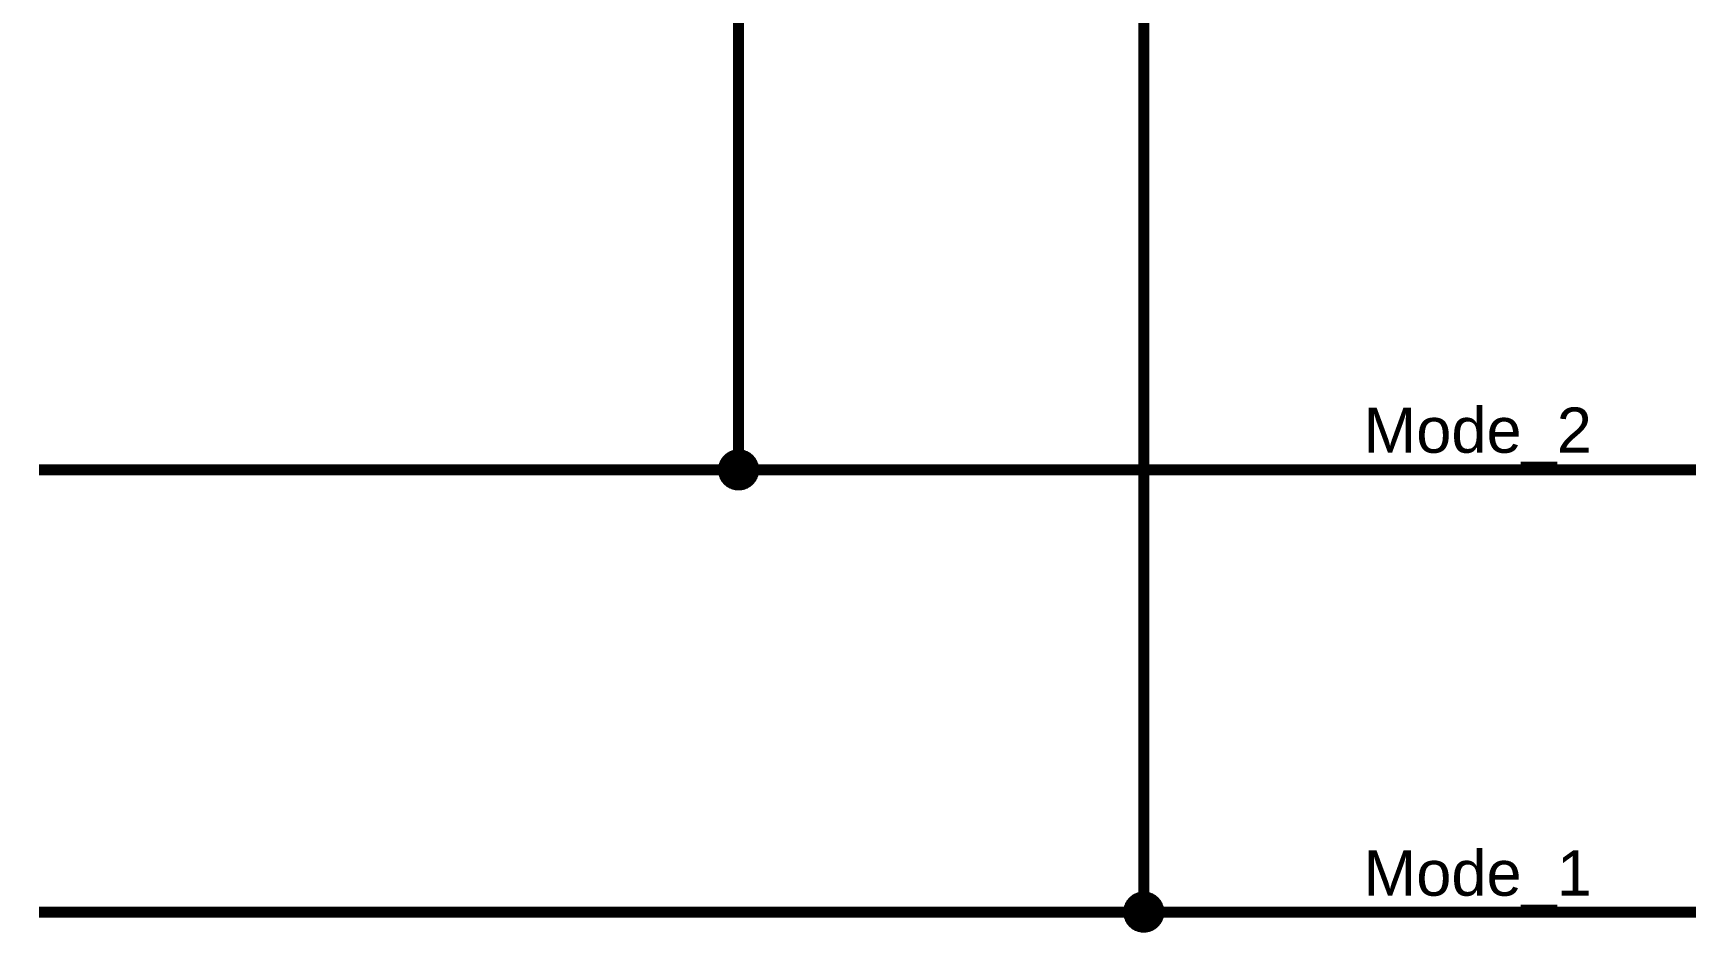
# Model space of a CAD drawing. Header units: millimetres. Extents: x 0 to 594, y 0 to 420.
# Drawn here: x 46.75 to 92.04, y 284.84 to 309.25 of the extents above; entities that cross this region are included whole.
import ezdxf

# ---------------------------------------------------------------- set-up
doc = ezdxf.new("R2010")
doc.units = ezdxf.units.MM
doc.layers.add('Sheet', color=255, linetype='Continuous')
doc.styles.get("Standard").update_dxf_attribs({"font": 'arial.ttf'})

msp = doc.modelspace()

# ---------------------------------------------------------------- linework, layer by layer
at = {"layer": 'Sheet', "color": 0}
for points, const_width in [([(65.895, 313.397), (65.895, 297.399)], 0.3), ([(76.896, 313.397), (76.896, 285.398)], 0.3), ([(65.387, 297.399), (65.387, 297.426), (65.387, 297.452), (65.392, 297.479), (65.397, 297.5), (65.403, 297.526), (65.408, 297.553), (65.419, 297.574), (65.429, 297.595), (65.434, 297.622), (65.45, 297.643), (65.461, 297.664), (65.471, 297.685), (65.487, 297.701), (65.503, 297.722), (65.519, 297.743), (65.535, 297.759), (65.551, 297.775), (65.572, 297.791), (65.593, 297.807), (65.609, 297.823), (65.63, 297.833), (65.651, 297.844), (65.673, 297.86), (65.699, 297.865), (65.72, 297.876), (65.741, 297.886), (65.768, 297.892), (65.794, 297.897), (65.815, 297.902), (65.842, 297.907), (65.868, 297.907), (65.895, 297.907)], 0.0991), ([(65.387, 297.399), (65.387, 297.426), (65.387, 297.452), (65.392, 297.479), (65.397, 297.5), (65.403, 297.526), (65.408, 297.553), (65.419, 297.574), (65.429, 297.595), (65.434, 297.622), (65.45, 297.643), (65.461, 297.664), (65.471, 297.685), (65.487, 297.701), (65.503, 297.722), (65.519, 297.743), (65.535, 297.759), (65.551, 297.775), (65.572, 297.791), (65.593, 297.807), (65.609, 297.823), (65.63, 297.833), (65.651, 297.844), (65.673, 297.86), (65.699, 297.865), (65.72, 297.876), (65.741, 297.886), (65.768, 297.892), (65.794, 297.897), (65.815, 297.902), (65.842, 297.907), (65.868, 297.907), (65.895, 297.907)], 0.0991), ([(65.387, 297.399), (65.387, 297.426), (65.387, 297.452), (65.392, 297.479), (65.397, 297.5), (65.403, 297.526), (65.408, 297.553), (65.419, 297.574), (65.429, 297.595), (65.434, 297.622), (65.45, 297.643), (65.461, 297.664), (65.471, 297.685), (65.487, 297.701), (65.503, 297.722), (65.519, 297.743), (65.535, 297.759), (65.551, 297.775), (65.572, 297.791), (65.593, 297.807), (65.609, 297.823), (65.63, 297.833), (65.651, 297.844), (65.673, 297.86), (65.699, 297.865), (65.72, 297.876), (65.741, 297.886), (65.768, 297.892), (65.794, 297.897), (65.815, 297.902), (65.842, 297.907), (65.868, 297.907), (65.895, 297.907)], 0.0991), ([(65.387, 297.399), (65.387, 297.426), (65.387, 297.452), (65.392, 297.479), (65.397, 297.5), (65.403, 297.526), (65.408, 297.553), (65.419, 297.574), (65.429, 297.595), (65.434, 297.622), (65.45, 297.643), (65.461, 297.664), (65.471, 297.685), (65.487, 297.701), (65.503, 297.722), (65.519, 297.743), (65.535, 297.759), (65.551, 297.775), (65.572, 297.791), (65.593, 297.807), (65.609, 297.823), (65.63, 297.833), (65.651, 297.844), (65.673, 297.86), (65.699, 297.865), (65.72, 297.876), (65.741, 297.886), (65.768, 297.892), (65.794, 297.897), (65.815, 297.902), (65.842, 297.907), (65.868, 297.907), (65.895, 297.907)], 0.0991), ([(65.387, 297.399), (65.387, 297.426), (65.387, 297.452), (65.392, 297.479), (65.397, 297.5), (65.403, 297.526), (65.408, 297.553), (65.419, 297.574), (65.429, 297.595), (65.434, 297.622), (65.45, 297.643), (65.461, 297.664), (65.471, 297.685), (65.487, 297.701), (65.503, 297.722), (65.519, 297.743), (65.535, 297.759), (65.551, 297.775), (65.572, 297.791), (65.593, 297.807), (65.609, 297.823), (65.63, 297.833), (65.651, 297.844), (65.673, 297.86), (65.699, 297.865), (65.72, 297.876), (65.741, 297.886), (65.768, 297.892), (65.794, 297.897), (65.815, 297.902), (65.842, 297.907), (65.868, 297.907), (65.895, 297.907)], 0.0991), ([(65.387, 297.399), (65.387, 297.426), (65.387, 297.452), (65.392, 297.479), (65.397, 297.5), (65.403, 297.526), (65.408, 297.553), (65.419, 297.574), (65.429, 297.595), (65.434, 297.622), (65.45, 297.643), (65.461, 297.664), (65.471, 297.685), (65.487, 297.701), (65.503, 297.722), (65.519, 297.743), (65.535, 297.759), (65.551, 297.775), (65.572, 297.791), (65.593, 297.807), (65.609, 297.823), (65.63, 297.833), (65.651, 297.844), (65.673, 297.86), (65.699, 297.865), (65.72, 297.876), (65.741, 297.886), (65.768, 297.892), (65.794, 297.897), (65.815, 297.902), (65.842, 297.907), (65.868, 297.907), (65.895, 297.907)], 0.0991), ([(65.387, 297.399), (65.387, 297.426), (65.387, 297.452), (65.392, 297.479), (65.397, 297.5), (65.403, 297.526), (65.408, 297.553), (65.419, 297.574), (65.429, 297.595), (65.434, 297.622), (65.45, 297.643), (65.461, 297.664), (65.471, 297.685), (65.487, 297.701), (65.503, 297.722), (65.519, 297.743), (65.535, 297.759), (65.551, 297.775), (65.572, 297.791), (65.593, 297.807), (65.609, 297.823), (65.63, 297.833), (65.651, 297.844), (65.673, 297.86), (65.699, 297.865), (65.72, 297.876), (65.741, 297.886), (65.768, 297.892), (65.794, 297.897), (65.815, 297.902), (65.842, 297.907), (65.868, 297.907), (65.895, 297.907)], 0.0991), ([(65.387, 297.399), (65.387, 297.426), (65.387, 297.452), (65.392, 297.479), (65.397, 297.5), (65.403, 297.526), (65.408, 297.553), (65.419, 297.574), (65.429, 297.595), (65.434, 297.622), (65.45, 297.643), (65.461, 297.664), (65.471, 297.685), (65.487, 297.701), (65.503, 297.722), (65.519, 297.743), (65.535, 297.759), (65.551, 297.775), (65.572, 297.791), (65.593, 297.807), (65.609, 297.823), (65.63, 297.833), (65.651, 297.844), (65.673, 297.86), (65.699, 297.865), (65.72, 297.876), (65.741, 297.886), (65.768, 297.892), (65.794, 297.897), (65.815, 297.902), (65.842, 297.907), (65.868, 297.907), (65.895, 297.907)], 0.0991), ([(65.895, 297.907), (65.895, 297.907)], 0.0991), ([(65.895, 297.907), (65.921, 297.907), (65.948, 297.907), (65.974, 297.902), (65.995, 297.897), (66.022, 297.892), (66.048, 297.886), (66.069, 297.876), (66.091, 297.865), (66.117, 297.86), (66.138, 297.844), (66.159, 297.833), (66.18, 297.823), (66.196, 297.807), (66.218, 297.791), (66.239, 297.775), (66.255, 297.759), (66.27, 297.743), (66.286, 297.722), (66.302, 297.701), (66.318, 297.685), (66.329, 297.664), (66.339, 297.643), (66.355, 297.622), (66.36, 297.595), (66.371, 297.574), (66.382, 297.553), (66.387, 297.526), (66.392, 297.5), (66.397, 297.479), (66.403, 297.452), (66.403, 297.426), (66.403, 297.399)], 0.0991), ([(65.895, 297.907), (65.895, 297.907)], 0.0991), ([(65.895, 297.907), (65.921, 297.907), (65.948, 297.907), (65.974, 297.902), (65.995, 297.897), (66.022, 297.892), (66.048, 297.886), (66.069, 297.876), (66.091, 297.865), (66.117, 297.86), (66.138, 297.844), (66.159, 297.833), (66.18, 297.823), (66.196, 297.807), (66.218, 297.791), (66.239, 297.775), (66.255, 297.759), (66.27, 297.743), (66.286, 297.722), (66.302, 297.701), (66.318, 297.685), (66.329, 297.664), (66.339, 297.643), (66.355, 297.622), (66.36, 297.595), (66.371, 297.574), (66.382, 297.553), (66.387, 297.526), (66.392, 297.5), (66.397, 297.479), (66.403, 297.452), (66.403, 297.426), (66.403, 297.399)], 0.0991), ([(65.895, 297.907), (65.895, 297.907)], 0.0991), ([(65.895, 297.907), (65.921, 297.907), (65.948, 297.907), (65.974, 297.902), (65.995, 297.897), (66.022, 297.892), (66.048, 297.886), (66.069, 297.876), (66.091, 297.865), (66.117, 297.86), (66.138, 297.844), (66.159, 297.833), (66.18, 297.823), (66.196, 297.807), (66.218, 297.791), (66.239, 297.775), (66.255, 297.759), (66.27, 297.743), (66.286, 297.722), (66.302, 297.701), (66.318, 297.685), (66.329, 297.664), (66.339, 297.643), (66.355, 297.622), (66.36, 297.595), (66.371, 297.574), (66.382, 297.553), (66.387, 297.526), (66.392, 297.5), (66.397, 297.479), (66.403, 297.452), (66.403, 297.426), (66.403, 297.399)], 0.0991), ([(65.895, 297.907), (65.895, 297.907)], 0.0991), ([(65.895, 297.907), (65.921, 297.907), (65.948, 297.907), (65.974, 297.902), (65.995, 297.897), (66.022, 297.892), (66.048, 297.886), (66.069, 297.876), (66.091, 297.865), (66.117, 297.86), (66.138, 297.844), (66.159, 297.833), (66.18, 297.823), (66.196, 297.807), (66.218, 297.791), (66.239, 297.775), (66.255, 297.759), (66.27, 297.743), (66.286, 297.722), (66.302, 297.701), (66.318, 297.685), (66.329, 297.664), (66.339, 297.643), (66.355, 297.622), (66.36, 297.595), (66.371, 297.574), (66.382, 297.553), (66.387, 297.526), (66.392, 297.5), (66.397, 297.479), (66.403, 297.452), (66.403, 297.426), (66.403, 297.399)], 0.0991), ([(65.895, 297.907), (65.895, 297.907)], 0.0991), ([(65.895, 297.907), (65.921, 297.907), (65.948, 297.907), (65.974, 297.902), (65.995, 297.897), (66.022, 297.892), (66.048, 297.886), (66.069, 297.876), (66.091, 297.865), (66.117, 297.86), (66.138, 297.844), (66.159, 297.833), (66.18, 297.823), (66.196, 297.807), (66.218, 297.791), (66.239, 297.775), (66.255, 297.759), (66.27, 297.743), (66.286, 297.722), (66.302, 297.701), (66.318, 297.685), (66.329, 297.664), (66.339, 297.643), (66.355, 297.622), (66.36, 297.595), (66.371, 297.574), (66.382, 297.553), (66.387, 297.526), (66.392, 297.5), (66.397, 297.479), (66.403, 297.452), (66.403, 297.426), (66.403, 297.399)], 0.0991), ([(65.895, 297.907), (65.895, 297.907)], 0.0991), ([(65.895, 297.907), (65.921, 297.907), (65.948, 297.907), (65.974, 297.902), (65.995, 297.897), (66.022, 297.892), (66.048, 297.886), (66.069, 297.876), (66.091, 297.865), (66.117, 297.86), (66.138, 297.844), (66.159, 297.833), (66.18, 297.823), (66.196, 297.807), (66.218, 297.791), (66.239, 297.775), (66.255, 297.759), (66.27, 297.743), (66.286, 297.722), (66.302, 297.701), (66.318, 297.685), (66.329, 297.664), (66.339, 297.643), (66.355, 297.622), (66.36, 297.595), (66.371, 297.574), (66.382, 297.553), (66.387, 297.526), (66.392, 297.5), (66.397, 297.479), (66.403, 297.452), (66.403, 297.426), (66.403, 297.399)], 0.0991), ([(65.895, 297.907), (65.895, 297.907)], 0.0991), ([(65.895, 297.907), (65.921, 297.907), (65.948, 297.907), (65.974, 297.902), (65.995, 297.897), (66.022, 297.892), (66.048, 297.886), (66.069, 297.876), (66.091, 297.865), (66.117, 297.86), (66.138, 297.844), (66.159, 297.833), (66.18, 297.823), (66.196, 297.807), (66.218, 297.791), (66.239, 297.775), (66.255, 297.759), (66.27, 297.743), (66.286, 297.722), (66.302, 297.701), (66.318, 297.685), (66.329, 297.664), (66.339, 297.643), (66.355, 297.622), (66.36, 297.595), (66.371, 297.574), (66.382, 297.553), (66.387, 297.526), (66.392, 297.5), (66.397, 297.479), (66.403, 297.452), (66.403, 297.426), (66.403, 297.399)], 0.0991), ([(65.895, 297.907), (65.895, 297.907)], 0.0991), ([(65.895, 297.907), (65.921, 297.907), (65.948, 297.907), (65.974, 297.902), (65.995, 297.897), (66.022, 297.892), (66.048, 297.886), (66.069, 297.876), (66.091, 297.865), (66.117, 297.86), (66.138, 297.844), (66.159, 297.833), (66.18, 297.823), (66.196, 297.807), (66.218, 297.791), (66.239, 297.775), (66.255, 297.759), (66.27, 297.743), (66.286, 297.722), (66.302, 297.701), (66.318, 297.685), (66.329, 297.664), (66.339, 297.643), (66.355, 297.622), (66.36, 297.595), (66.371, 297.574), (66.382, 297.553), (66.387, 297.526), (66.392, 297.5), (66.397, 297.479), (66.403, 297.452), (66.403, 297.426), (66.403, 297.399)], 0.0991), ([(46.898, 297.399), (65.895, 297.399), (91.892, 297.399)], 0.3), ([(65.895, 296.891), (65.868, 296.891), (65.842, 296.891), (65.815, 296.897), (65.794, 296.902), (65.768, 296.907), (65.741, 296.913), (65.72, 296.923), (65.699, 296.934), (65.673, 296.939), (65.651, 296.955), (65.63, 296.966), (65.609, 296.976), (65.593, 296.992), (65.572, 297.008), (65.551, 297.024), (65.535, 297.04), (65.519, 297.055), (65.503, 297.077), (65.487, 297.098), (65.471, 297.114), (65.461, 297.135), (65.45, 297.156), (65.434, 297.177), (65.429, 297.204), (65.419, 297.225), (65.408, 297.246), (65.403, 297.272), (65.397, 297.299), (65.392, 297.32), (65.387, 297.347), (65.387, 297.373), (65.387, 297.399)], 0.0991), ([(65.387, 297.399), (65.387, 297.399)], 0.0991), ([(65.895, 296.891), (65.868, 296.891), (65.842, 296.891), (65.815, 296.897), (65.794, 296.902), (65.768, 296.907), (65.741, 296.913), (65.72, 296.923), (65.699, 296.934), (65.673, 296.939), (65.651, 296.955), (65.63, 296.966), (65.609, 296.976), (65.593, 296.992), (65.572, 297.008), (65.551, 297.024), (65.535, 297.04), (65.519, 297.055), (65.503, 297.077), (65.487, 297.098), (65.471, 297.114), (65.461, 297.135), (65.45, 297.156), (65.434, 297.177), (65.429, 297.204), (65.419, 297.225), (65.408, 297.246), (65.403, 297.272), (65.397, 297.299), (65.392, 297.32), (65.387, 297.347), (65.387, 297.373), (65.387, 297.399)], 0.0991), ([(65.387, 297.399), (65.387, 297.399)], 0.0991), ([(65.895, 296.891), (65.868, 296.891), (65.842, 296.891), (65.815, 296.897), (65.794, 296.902), (65.768, 296.907), (65.741, 296.913), (65.72, 296.923), (65.699, 296.934), (65.673, 296.939), (65.651, 296.955), (65.63, 296.966), (65.609, 296.976), (65.593, 296.992), (65.572, 297.008), (65.551, 297.024), (65.535, 297.04), (65.519, 297.055), (65.503, 297.077), (65.487, 297.098), (65.471, 297.114), (65.461, 297.135), (65.45, 297.156), (65.434, 297.177), (65.429, 297.204), (65.419, 297.225), (65.408, 297.246), (65.403, 297.272), (65.397, 297.299), (65.392, 297.32), (65.387, 297.347), (65.387, 297.373), (65.387, 297.399)], 0.0991), ([(65.387, 297.399), (65.387, 297.399)], 0.0991), ([(65.895, 296.891), (65.868, 296.891), (65.842, 296.891), (65.815, 296.897), (65.794, 296.902), (65.768, 296.907), (65.741, 296.913), (65.72, 296.923), (65.699, 296.934), (65.673, 296.939), (65.651, 296.955), (65.63, 296.966), (65.609, 296.976), (65.593, 296.992), (65.572, 297.008), (65.551, 297.024), (65.535, 297.04), (65.519, 297.055), (65.503, 297.077), (65.487, 297.098), (65.471, 297.114), (65.461, 297.135), (65.45, 297.156), (65.434, 297.177), (65.429, 297.204), (65.419, 297.225), (65.408, 297.246), (65.403, 297.272), (65.397, 297.299), (65.392, 297.32), (65.387, 297.347), (65.387, 297.373), (65.387, 297.399)], 0.0991), ([(65.387, 297.399), (65.387, 297.399)], 0.0991), ([(65.895, 296.891), (65.868, 296.891), (65.842, 296.891), (65.815, 296.897), (65.794, 296.902), (65.768, 296.907), (65.741, 296.913), (65.72, 296.923), (65.699, 296.934), (65.673, 296.939), (65.651, 296.955), (65.63, 296.966), (65.609, 296.976), (65.593, 296.992), (65.572, 297.008), (65.551, 297.024), (65.535, 297.04), (65.519, 297.055), (65.503, 297.077), (65.487, 297.098), (65.471, 297.114), (65.461, 297.135), (65.45, 297.156), (65.434, 297.177), (65.429, 297.204), (65.419, 297.225), (65.408, 297.246), (65.403, 297.272), (65.397, 297.299), (65.392, 297.32), (65.387, 297.347), (65.387, 297.373), (65.387, 297.399)], 0.0991), ([(65.387, 297.399), (65.387, 297.399)], 0.0991), ([(65.895, 296.891), (65.868, 296.891), (65.842, 296.891), (65.815, 296.897), (65.794, 296.902), (65.768, 296.907), (65.741, 296.913), (65.72, 296.923), (65.699, 296.934), (65.673, 296.939), (65.651, 296.955), (65.63, 296.966), (65.609, 296.976), (65.593, 296.992), (65.572, 297.008), (65.551, 297.024), (65.535, 297.04), (65.519, 297.055), (65.503, 297.077), (65.487, 297.098), (65.471, 297.114), (65.461, 297.135), (65.45, 297.156), (65.434, 297.177), (65.429, 297.204), (65.419, 297.225), (65.408, 297.246), (65.403, 297.272), (65.397, 297.299), (65.392, 297.32), (65.387, 297.347), (65.387, 297.373), (65.387, 297.399)], 0.0991), ([(65.387, 297.399), (65.387, 297.399)], 0.0991), ([(65.895, 296.891), (65.868, 296.891), (65.842, 296.891), (65.815, 296.897), (65.794, 296.902), (65.768, 296.907), (65.741, 296.913), (65.72, 296.923), (65.699, 296.934), (65.673, 296.939), (65.651, 296.955), (65.63, 296.966), (65.609, 296.976), (65.593, 296.992), (65.572, 297.008), (65.551, 297.024), (65.535, 297.04), (65.519, 297.055), (65.503, 297.077), (65.487, 297.098), (65.471, 297.114), (65.461, 297.135), (65.45, 297.156), (65.434, 297.177), (65.429, 297.204), (65.419, 297.225), (65.408, 297.246), (65.403, 297.272), (65.397, 297.299), (65.392, 297.32), (65.387, 297.347), (65.387, 297.373), (65.387, 297.399)], 0.0991), ([(65.387, 297.399), (65.387, 297.399)], 0.0991), ([(65.895, 296.891), (65.868, 296.891), (65.842, 296.891), (65.815, 296.897), (65.794, 296.902), (65.768, 296.907), (65.741, 296.913), (65.72, 296.923), (65.699, 296.934), (65.673, 296.939), (65.651, 296.955), (65.63, 296.966), (65.609, 296.976), (65.593, 296.992), (65.572, 297.008), (65.551, 297.024), (65.535, 297.04), (65.519, 297.055), (65.503, 297.077), (65.487, 297.098), (65.471, 297.114), (65.461, 297.135), (65.45, 297.156), (65.434, 297.177), (65.429, 297.204), (65.419, 297.225), (65.408, 297.246), (65.403, 297.272), (65.397, 297.299), (65.392, 297.32), (65.387, 297.347), (65.387, 297.373), (65.387, 297.399)], 0.0991), ([(65.387, 297.399), (65.387, 297.399)], 0.0991), ([(66.403, 297.399), (66.403, 297.373), (66.403, 297.347), (66.397, 297.32), (66.392, 297.299), (66.387, 297.272), (66.382, 297.246), (66.371, 297.225), (66.36, 297.204), (66.355, 297.177), (66.339, 297.156), (66.329, 297.135), (66.318, 297.114), (66.302, 297.098), (66.286, 297.077), (66.27, 297.055), (66.255, 297.04), (66.239, 297.024), (66.218, 297.008), (66.196, 296.992), (66.18, 296.976), (66.159, 296.966), (66.138, 296.955), (66.117, 296.939), (66.091, 296.934), (66.069, 296.923), (66.048, 296.913), (66.022, 296.907), (65.995, 296.902), (65.974, 296.897), (65.948, 296.891), (65.921, 296.891), (65.895, 296.891)], 0.0991), ([(66.403, 297.399), (66.403, 297.373), (66.403, 297.347), (66.397, 297.32), (66.392, 297.299), (66.387, 297.272), (66.382, 297.246), (66.371, 297.225), (66.36, 297.204), (66.355, 297.177), (66.339, 297.156), (66.329, 297.135), (66.318, 297.114), (66.302, 297.098), (66.286, 297.077), (66.27, 297.055), (66.255, 297.04), (66.239, 297.024), (66.218, 297.008), (66.196, 296.992), (66.18, 296.976), (66.159, 296.966), (66.138, 296.955), (66.117, 296.939), (66.091, 296.934), (66.069, 296.923), (66.048, 296.913), (66.022, 296.907), (65.995, 296.902), (65.974, 296.897), (65.948, 296.891), (65.921, 296.891), (65.895, 296.891)], 0.0991), ([(66.403, 297.399), (66.403, 297.373), (66.403, 297.347), (66.397, 297.32), (66.392, 297.299), (66.387, 297.272), (66.382, 297.246), (66.371, 297.225), (66.36, 297.204), (66.355, 297.177), (66.339, 297.156), (66.329, 297.135), (66.318, 297.114), (66.302, 297.098), (66.286, 297.077), (66.27, 297.055), (66.255, 297.04), (66.239, 297.024), (66.218, 297.008), (66.196, 296.992), (66.18, 296.976), (66.159, 296.966), (66.138, 296.955), (66.117, 296.939), (66.091, 296.934), (66.069, 296.923), (66.048, 296.913), (66.022, 296.907), (65.995, 296.902), (65.974, 296.897), (65.948, 296.891), (65.921, 296.891), (65.895, 296.891)], 0.0991), ([(66.403, 297.399), (66.403, 297.373), (66.403, 297.347), (66.397, 297.32), (66.392, 297.299), (66.387, 297.272), (66.382, 297.246), (66.371, 297.225), (66.36, 297.204), (66.355, 297.177), (66.339, 297.156), (66.329, 297.135), (66.318, 297.114), (66.302, 297.098), (66.286, 297.077), (66.27, 297.055), (66.255, 297.04), (66.239, 297.024), (66.218, 297.008), (66.196, 296.992), (66.18, 296.976), (66.159, 296.966), (66.138, 296.955), (66.117, 296.939), (66.091, 296.934), (66.069, 296.923), (66.048, 296.913), (66.022, 296.907), (65.995, 296.902), (65.974, 296.897), (65.948, 296.891), (65.921, 296.891), (65.895, 296.891)], 0.0991), ([(66.403, 297.399), (66.403, 297.373), (66.403, 297.347), (66.397, 297.32), (66.392, 297.299), (66.387, 297.272), (66.382, 297.246), (66.371, 297.225), (66.36, 297.204), (66.355, 297.177), (66.339, 297.156), (66.329, 297.135), (66.318, 297.114), (66.302, 297.098), (66.286, 297.077), (66.27, 297.055), (66.255, 297.04), (66.239, 297.024), (66.218, 297.008), (66.196, 296.992), (66.18, 296.976), (66.159, 296.966), (66.138, 296.955), (66.117, 296.939), (66.091, 296.934), (66.069, 296.923), (66.048, 296.913), (66.022, 296.907), (65.995, 296.902), (65.974, 296.897), (65.948, 296.891), (65.921, 296.891), (65.895, 296.891)], 0.0991), ([(66.403, 297.399), (66.403, 297.373), (66.403, 297.347), (66.397, 297.32), (66.392, 297.299), (66.387, 297.272), (66.382, 297.246), (66.371, 297.225), (66.36, 297.204), (66.355, 297.177), (66.339, 297.156), (66.329, 297.135), (66.318, 297.114), (66.302, 297.098), (66.286, 297.077), (66.27, 297.055), (66.255, 297.04), (66.239, 297.024), (66.218, 297.008), (66.196, 296.992), (66.18, 296.976), (66.159, 296.966), (66.138, 296.955), (66.117, 296.939), (66.091, 296.934), (66.069, 296.923), (66.048, 296.913), (66.022, 296.907), (65.995, 296.902), (65.974, 296.897), (65.948, 296.891), (65.921, 296.891), (65.895, 296.891)], 0.0991), ([(66.403, 297.399), (66.403, 297.373), (66.403, 297.347), (66.397, 297.32), (66.392, 297.299), (66.387, 297.272), (66.382, 297.246), (66.371, 297.225), (66.36, 297.204), (66.355, 297.177), (66.339, 297.156), (66.329, 297.135), (66.318, 297.114), (66.302, 297.098), (66.286, 297.077), (66.27, 297.055), (66.255, 297.04), (66.239, 297.024), (66.218, 297.008), (66.196, 296.992), (66.18, 296.976), (66.159, 296.966), (66.138, 296.955), (66.117, 296.939), (66.091, 296.934), (66.069, 296.923), (66.048, 296.913), (66.022, 296.907), (65.995, 296.902), (65.974, 296.897), (65.948, 296.891), (65.921, 296.891), (65.895, 296.891)], 0.0991), ([(66.403, 297.399), (66.403, 297.373), (66.403, 297.347), (66.397, 297.32), (66.392, 297.299), (66.387, 297.272), (66.382, 297.246), (66.371, 297.225), (66.36, 297.204), (66.355, 297.177), (66.339, 297.156), (66.329, 297.135), (66.318, 297.114), (66.302, 297.098), (66.286, 297.077), (66.27, 297.055), (66.255, 297.04), (66.239, 297.024), (66.218, 297.008), (66.196, 296.992), (66.18, 296.976), (66.159, 296.966), (66.138, 296.955), (66.117, 296.939), (66.091, 296.934), (66.069, 296.923), (66.048, 296.913), (66.022, 296.907), (65.995, 296.902), (65.974, 296.897), (65.948, 296.891), (65.921, 296.891), (65.895, 296.891)], 0.0991), ([(66.403, 297.399), (66.403, 297.399), (66.403, 297.399), (66.403, 297.399), (66.403, 297.399), (66.403, 297.399), (66.403, 297.399), (66.403, 297.399), (66.403, 297.399), (66.403, 297.399), (66.403, 297.399), (66.403, 297.399), (66.403, 297.399), (66.403, 297.399), (66.403, 297.399), (66.403, 297.399), (66.403, 297.399), (66.403, 297.399), (66.403, 297.399), (66.403, 297.399), (66.403, 297.399), (66.403, 297.399), (66.403, 297.399), (66.403, 297.399), (66.403, 297.399), (66.403, 297.399), (66.403, 297.399), (66.403, 297.399), (66.403, 297.399), (66.403, 297.399), (66.403, 297.399), (66.403, 297.399), (66.403, 297.399)], 0.0991), ([(66.403, 297.399), (66.403, 297.399)], 0.0991), ([(66.403, 297.399), (66.403, 297.399), (66.403, 297.399), (66.403, 297.399), (66.403, 297.399), (66.403, 297.399), (66.403, 297.399), (66.403, 297.399), (66.403, 297.399), (66.403, 297.399), (66.403, 297.399), (66.403, 297.399), (66.403, 297.399), (66.403, 297.399), (66.403, 297.399), (66.403, 297.399), (66.403, 297.399), (66.403, 297.399), (66.403, 297.399), (66.403, 297.399), (66.403, 297.399), (66.403, 297.399), (66.403, 297.399), (66.403, 297.399), (66.403, 297.399), (66.403, 297.399), (66.403, 297.399), (66.403, 297.399), (66.403, 297.399), (66.403, 297.399), (66.403, 297.399), (66.403, 297.399), (66.403, 297.399)], 0.0991), ([(66.403, 297.399), (66.403, 297.399)], 0.0991), ([(66.403, 297.399), (66.403, 297.399), (66.403, 297.399), (66.403, 297.399), (66.403, 297.399), (66.403, 297.399), (66.403, 297.399), (66.403, 297.399), (66.403, 297.399), (66.403, 297.399), (66.403, 297.399), (66.403, 297.399), (66.403, 297.399), (66.403, 297.399), (66.403, 297.399), (66.403, 297.399), (66.403, 297.399), (66.403, 297.399), (66.403, 297.399), (66.403, 297.399), (66.403, 297.399), (66.403, 297.399), (66.403, 297.399), (66.403, 297.399), (66.403, 297.399), (66.403, 297.399), (66.403, 297.399), (66.403, 297.399), (66.403, 297.399), (66.403, 297.399), (66.403, 297.399), (66.403, 297.399), (66.403, 297.399)], 0.0991), ([(66.403, 297.399), (66.403, 297.399)], 0.0991), ([(66.403, 297.399), (66.403, 297.399), (66.403, 297.399), (66.403, 297.399), (66.403, 297.399), (66.403, 297.399), (66.403, 297.399), (66.403, 297.399), (66.403, 297.399), (66.403, 297.399), (66.403, 297.399), (66.403, 297.399), (66.403, 297.399), (66.403, 297.399), (66.403, 297.399), (66.403, 297.399), (66.403, 297.399), (66.403, 297.399), (66.403, 297.399), (66.403, 297.399), (66.403, 297.399), (66.403, 297.399), (66.403, 297.399), (66.403, 297.399), (66.403, 297.399), (66.403, 297.399), (66.403, 297.399), (66.403, 297.399), (66.403, 297.399), (66.403, 297.399), (66.403, 297.399), (66.403, 297.399), (66.403, 297.399)], 0.0991), ([(66.403, 297.399), (66.403, 297.399)], 0.0991), ([(66.403, 297.399), (66.403, 297.399), (66.403, 297.399), (66.403, 297.399), (66.403, 297.399), (66.403, 297.399), (66.403, 297.399), (66.403, 297.399), (66.403, 297.399), (66.403, 297.399), (66.403, 297.399), (66.403, 297.399), (66.403, 297.399), (66.403, 297.399), (66.403, 297.399), (66.403, 297.399), (66.403, 297.399), (66.403, 297.399), (66.403, 297.399), (66.403, 297.399), (66.403, 297.399), (66.403, 297.399), (66.403, 297.399), (66.403, 297.399), (66.403, 297.399), (66.403, 297.399), (66.403, 297.399), (66.403, 297.399), (66.403, 297.399), (66.403, 297.399), (66.403, 297.399), (66.403, 297.399), (66.403, 297.399)], 0.0991), ([(66.403, 297.399), (66.403, 297.399)], 0.0991), ([(66.403, 297.399), (66.403, 297.399), (66.403, 297.399), (66.403, 297.399), (66.403, 297.399), (66.403, 297.399), (66.403, 297.399), (66.403, 297.399), (66.403, 297.399), (66.403, 297.399), (66.403, 297.399), (66.403, 297.399), (66.403, 297.399), (66.403, 297.399), (66.403, 297.399), (66.403, 297.399), (66.403, 297.399), (66.403, 297.399), (66.403, 297.399), (66.403, 297.399), (66.403, 297.399), (66.403, 297.399), (66.403, 297.399), (66.403, 297.399), (66.403, 297.399), (66.403, 297.399), (66.403, 297.399), (66.403, 297.399), (66.403, 297.399), (66.403, 297.399), (66.403, 297.399), (66.403, 297.399), (66.403, 297.399)], 0.0991), ([(66.403, 297.399), (66.403, 297.399)], 0.0991), ([(66.403, 297.399), (66.403, 297.399), (66.403, 297.399), (66.403, 297.399), (66.403, 297.399), (66.403, 297.399), (66.403, 297.399), (66.403, 297.399), (66.403, 297.399), (66.403, 297.399), (66.403, 297.399), (66.403, 297.399), (66.403, 297.399), (66.403, 297.399), (66.403, 297.399), (66.403, 297.399), (66.403, 297.399), (66.403, 297.399), (66.403, 297.399), (66.403, 297.399), (66.403, 297.399), (66.403, 297.399), (66.403, 297.399), (66.403, 297.399), (66.403, 297.399), (66.403, 297.399), (66.403, 297.399), (66.403, 297.399), (66.403, 297.399), (66.403, 297.399), (66.403, 297.399), (66.403, 297.399), (66.403, 297.399)], 0.0991), ([(66.403, 297.399), (66.403, 297.399)], 0.0991), ([(66.403, 297.399), (66.403, 297.399), (66.403, 297.399), (66.403, 297.399), (66.403, 297.399), (66.403, 297.399), (66.403, 297.399), (66.403, 297.399), (66.403, 297.399), (66.403, 297.399), (66.403, 297.399), (66.403, 297.399), (66.403, 297.399), (66.403, 297.399), (66.403, 297.399), (66.403, 297.399), (66.403, 297.399), (66.403, 297.399), (66.403, 297.399), (66.403, 297.399), (66.403, 297.399), (66.403, 297.399), (66.403, 297.399), (66.403, 297.399), (66.403, 297.399), (66.403, 297.399), (66.403, 297.399), (66.403, 297.399), (66.403, 297.399), (66.403, 297.399), (66.403, 297.399), (66.403, 297.399), (66.403, 297.399)], 0.0991), ([(66.403, 297.399), (66.403, 297.399)], 0.0991), ([(76.388, 285.398), (76.388, 285.424), (76.388, 285.451), (76.393, 285.477), (76.398, 285.498), (76.404, 285.525), (76.409, 285.551), (76.42, 285.572), (76.43, 285.593), (76.435, 285.62), (76.451, 285.641), (76.462, 285.662), (76.472, 285.683), (76.488, 285.699), (76.504, 285.72), (76.52, 285.742), (76.536, 285.757), (76.552, 285.773), (76.573, 285.789), (76.594, 285.805), (76.61, 285.821), (76.631, 285.832), (76.652, 285.842), (76.673, 285.858), (76.7, 285.863), (76.721, 285.874), (76.742, 285.884), (76.769, 285.89), (76.795, 285.895), (76.816, 285.9), (76.843, 285.906), (76.869, 285.906), (76.896, 285.906)], 0.0991), ([(76.388, 285.398), (76.388, 285.424), (76.388, 285.451), (76.393, 285.477), (76.398, 285.498), (76.404, 285.525), (76.409, 285.551), (76.42, 285.572), (76.43, 285.593), (76.435, 285.62), (76.451, 285.641), (76.462, 285.662), (76.472, 285.683), (76.488, 285.699), (76.504, 285.72), (76.52, 285.742), (76.536, 285.757), (76.552, 285.773), (76.573, 285.789), (76.594, 285.805), (76.61, 285.821), (76.631, 285.832), (76.652, 285.842), (76.673, 285.858), (76.7, 285.863), (76.721, 285.874), (76.742, 285.884), (76.769, 285.89), (76.795, 285.895), (76.816, 285.9), (76.843, 285.906), (76.869, 285.906), (76.896, 285.906)], 0.0991), ([(76.388, 285.398), (76.388, 285.424), (76.388, 285.451), (76.393, 285.477), (76.398, 285.498), (76.404, 285.525), (76.409, 285.551), (76.42, 285.572), (76.43, 285.593), (76.435, 285.62), (76.451, 285.641), (76.462, 285.662), (76.472, 285.683), (76.488, 285.699), (76.504, 285.72), (76.52, 285.742), (76.536, 285.757), (76.552, 285.773), (76.573, 285.789), (76.594, 285.805), (76.61, 285.821), (76.631, 285.832), (76.652, 285.842), (76.673, 285.858), (76.7, 285.863), (76.721, 285.874), (76.742, 285.884), (76.769, 285.89), (76.795, 285.895), (76.816, 285.9), (76.843, 285.906), (76.869, 285.906), (76.896, 285.906)], 0.0991), ([(76.388, 285.398), (76.388, 285.424), (76.388, 285.451), (76.393, 285.477), (76.398, 285.498), (76.404, 285.525), (76.409, 285.551), (76.42, 285.572), (76.43, 285.593), (76.435, 285.62), (76.451, 285.641), (76.462, 285.662), (76.472, 285.683), (76.488, 285.699), (76.504, 285.72), (76.52, 285.742), (76.536, 285.757), (76.552, 285.773), (76.573, 285.789), (76.594, 285.805), (76.61, 285.821), (76.631, 285.832), (76.652, 285.842), (76.673, 285.858), (76.7, 285.863), (76.721, 285.874), (76.742, 285.884), (76.769, 285.89), (76.795, 285.895), (76.816, 285.9), (76.843, 285.906), (76.869, 285.906), (76.896, 285.906)], 0.0991), ([(76.388, 285.398), (76.388, 285.424), (76.388, 285.451), (76.393, 285.477), (76.398, 285.498), (76.404, 285.525), (76.409, 285.551), (76.42, 285.572), (76.43, 285.593), (76.435, 285.62), (76.451, 285.641), (76.462, 285.662), (76.472, 285.683), (76.488, 285.699), (76.504, 285.72), (76.52, 285.742), (76.536, 285.757), (76.552, 285.773), (76.573, 285.789), (76.594, 285.805), (76.61, 285.821), (76.631, 285.832), (76.652, 285.842), (76.673, 285.858), (76.7, 285.863), (76.721, 285.874), (76.742, 285.884), (76.769, 285.89), (76.795, 285.895), (76.816, 285.9), (76.843, 285.906), (76.869, 285.906), (76.896, 285.906)], 0.0991), ([(76.388, 285.398), (76.388, 285.424), (76.388, 285.451), (76.393, 285.477), (76.398, 285.498), (76.404, 285.525), (76.409, 285.551), (76.42, 285.572), (76.43, 285.593), (76.435, 285.62), (76.451, 285.641), (76.462, 285.662), (76.472, 285.683), (76.488, 285.699), (76.504, 285.72), (76.52, 285.742), (76.536, 285.757), (76.552, 285.773), (76.573, 285.789), (76.594, 285.805), (76.61, 285.821), (76.631, 285.832), (76.652, 285.842), (76.673, 285.858), (76.7, 285.863), (76.721, 285.874), (76.742, 285.884), (76.769, 285.89), (76.795, 285.895), (76.816, 285.9), (76.843, 285.906), (76.869, 285.906), (76.896, 285.906)], 0.0991), ([(76.388, 285.398), (76.388, 285.424), (76.388, 285.451), (76.393, 285.477), (76.398, 285.498), (76.404, 285.525), (76.409, 285.551), (76.42, 285.572), (76.43, 285.593), (76.435, 285.62), (76.451, 285.641), (76.462, 285.662), (76.472, 285.683), (76.488, 285.699), (76.504, 285.72), (76.52, 285.742), (76.536, 285.757), (76.552, 285.773), (76.573, 285.789), (76.594, 285.805), (76.61, 285.821), (76.631, 285.832), (76.652, 285.842), (76.673, 285.858), (76.7, 285.863), (76.721, 285.874), (76.742, 285.884), (76.769, 285.89), (76.795, 285.895), (76.816, 285.9), (76.843, 285.906), (76.869, 285.906), (76.896, 285.906)], 0.0991), ([(76.388, 285.398), (76.388, 285.424), (76.388, 285.451), (76.393, 285.477), (76.398, 285.498), (76.404, 285.525), (76.409, 285.551), (76.42, 285.572), (76.43, 285.593), (76.435, 285.62), (76.451, 285.641), (76.462, 285.662), (76.472, 285.683), (76.488, 285.699), (76.504, 285.72), (76.52, 285.742), (76.536, 285.757), (76.552, 285.773), (76.573, 285.789), (76.594, 285.805), (76.61, 285.821), (76.631, 285.832), (76.652, 285.842), (76.673, 285.858), (76.7, 285.863), (76.721, 285.874), (76.742, 285.884), (76.769, 285.89), (76.795, 285.895), (76.816, 285.9), (76.843, 285.906), (76.869, 285.906), (76.896, 285.906)], 0.0991), ([(76.896, 285.906), (76.896, 285.906)], 0.0991), ([(76.896, 285.906), (76.922, 285.906), (76.949, 285.906), (76.975, 285.9), (76.996, 285.895), (77.023, 285.89), (77.049, 285.884), (77.07, 285.874), (77.092, 285.863), (77.118, 285.858), (77.139, 285.842), (77.16, 285.832), (77.181, 285.821), (77.197, 285.805), (77.219, 285.789), (77.24, 285.773), (77.256, 285.757), (77.271, 285.742), (77.287, 285.72), (77.303, 285.699), (77.319, 285.683), (77.33, 285.662), (77.34, 285.641), (77.356, 285.62), (77.361, 285.593), (77.372, 285.572), (77.383, 285.551), (77.388, 285.525), (77.393, 285.498), (77.398, 285.477), (77.404, 285.451), (77.404, 285.424), (77.404, 285.398)], 0.0991), ([(76.896, 285.906), (76.896, 285.906)], 0.0991), ([(76.896, 285.906), (76.922, 285.906), (76.949, 285.906), (76.975, 285.9), (76.996, 285.895), (77.023, 285.89), (77.049, 285.884), (77.07, 285.874), (77.092, 285.863), (77.118, 285.858), (77.139, 285.842), (77.16, 285.832), (77.181, 285.821), (77.197, 285.805), (77.219, 285.789), (77.24, 285.773), (77.256, 285.757), (77.271, 285.742), (77.287, 285.72), (77.303, 285.699), (77.319, 285.683), (77.33, 285.662), (77.34, 285.641), (77.356, 285.62), (77.361, 285.593), (77.372, 285.572), (77.383, 285.551), (77.388, 285.525), (77.393, 285.498), (77.398, 285.477), (77.404, 285.451), (77.404, 285.424), (77.404, 285.398)], 0.0991), ([(76.896, 285.906), (76.896, 285.906)], 0.0991), ([(76.896, 285.906), (76.922, 285.906), (76.949, 285.906), (76.975, 285.9), (76.996, 285.895), (77.023, 285.89), (77.049, 285.884), (77.07, 285.874), (77.092, 285.863), (77.118, 285.858), (77.139, 285.842), (77.16, 285.832), (77.181, 285.821), (77.197, 285.805), (77.219, 285.789), (77.24, 285.773), (77.256, 285.757), (77.271, 285.742), (77.287, 285.72), (77.303, 285.699), (77.319, 285.683), (77.33, 285.662), (77.34, 285.641), (77.356, 285.62), (77.361, 285.593), (77.372, 285.572), (77.383, 285.551), (77.388, 285.525), (77.393, 285.498), (77.398, 285.477), (77.404, 285.451), (77.404, 285.424), (77.404, 285.398)], 0.0991), ([(76.896, 285.906), (76.896, 285.906)], 0.0991), ([(76.896, 285.906), (76.922, 285.906), (76.949, 285.906), (76.975, 285.9), (76.996, 285.895), (77.023, 285.89), (77.049, 285.884), (77.07, 285.874), (77.092, 285.863), (77.118, 285.858), (77.139, 285.842), (77.16, 285.832), (77.181, 285.821), (77.197, 285.805), (77.219, 285.789), (77.24, 285.773), (77.256, 285.757), (77.271, 285.742), (77.287, 285.72), (77.303, 285.699), (77.319, 285.683), (77.33, 285.662), (77.34, 285.641), (77.356, 285.62), (77.361, 285.593), (77.372, 285.572), (77.383, 285.551), (77.388, 285.525), (77.393, 285.498), (77.398, 285.477), (77.404, 285.451), (77.404, 285.424), (77.404, 285.398)], 0.0991), ([(76.896, 285.906), (76.896, 285.906)], 0.0991), ([(76.896, 285.906), (76.922, 285.906), (76.949, 285.906), (76.975, 285.9), (76.996, 285.895), (77.023, 285.89), (77.049, 285.884), (77.07, 285.874), (77.092, 285.863), (77.118, 285.858), (77.139, 285.842), (77.16, 285.832), (77.181, 285.821), (77.197, 285.805), (77.219, 285.789), (77.24, 285.773), (77.256, 285.757), (77.271, 285.742), (77.287, 285.72), (77.303, 285.699), (77.319, 285.683), (77.33, 285.662), (77.34, 285.641), (77.356, 285.62), (77.361, 285.593), (77.372, 285.572), (77.383, 285.551), (77.388, 285.525), (77.393, 285.498), (77.398, 285.477), (77.404, 285.451), (77.404, 285.424), (77.404, 285.398)], 0.0991), ([(76.896, 285.906), (76.896, 285.906)], 0.0991), ([(76.896, 285.906), (76.922, 285.906), (76.949, 285.906), (76.975, 285.9), (76.996, 285.895), (77.023, 285.89), (77.049, 285.884), (77.07, 285.874), (77.092, 285.863), (77.118, 285.858), (77.139, 285.842), (77.16, 285.832), (77.181, 285.821), (77.197, 285.805), (77.219, 285.789), (77.24, 285.773), (77.256, 285.757), (77.271, 285.742), (77.287, 285.72), (77.303, 285.699), (77.319, 285.683), (77.33, 285.662), (77.34, 285.641), (77.356, 285.62), (77.361, 285.593), (77.372, 285.572), (77.383, 285.551), (77.388, 285.525), (77.393, 285.498), (77.398, 285.477), (77.404, 285.451), (77.404, 285.424), (77.404, 285.398)], 0.0991), ([(76.896, 285.906), (76.896, 285.906)], 0.0991), ([(76.896, 285.906), (76.922, 285.906), (76.949, 285.906), (76.975, 285.9), (76.996, 285.895), (77.023, 285.89), (77.049, 285.884), (77.07, 285.874), (77.092, 285.863), (77.118, 285.858), (77.139, 285.842), (77.16, 285.832), (77.181, 285.821), (77.197, 285.805), (77.219, 285.789), (77.24, 285.773), (77.256, 285.757), (77.271, 285.742), (77.287, 285.72), (77.303, 285.699), (77.319, 285.683), (77.33, 285.662), (77.34, 285.641), (77.356, 285.62), (77.361, 285.593), (77.372, 285.572), (77.383, 285.551), (77.388, 285.525), (77.393, 285.498), (77.398, 285.477), (77.404, 285.451), (77.404, 285.424), (77.404, 285.398)], 0.0991), ([(76.896, 285.906), (76.896, 285.906)], 0.0991), ([(76.896, 285.906), (76.922, 285.906), (76.949, 285.906), (76.975, 285.9), (76.996, 285.895), (77.023, 285.89), (77.049, 285.884), (77.07, 285.874), (77.092, 285.863), (77.118, 285.858), (77.139, 285.842), (77.16, 285.832), (77.181, 285.821), (77.197, 285.805), (77.219, 285.789), (77.24, 285.773), (77.256, 285.757), (77.271, 285.742), (77.287, 285.72), (77.303, 285.699), (77.319, 285.683), (77.33, 285.662), (77.34, 285.641), (77.356, 285.62), (77.361, 285.593), (77.372, 285.572), (77.383, 285.551), (77.388, 285.525), (77.393, 285.498), (77.398, 285.477), (77.404, 285.451), (77.404, 285.424), (77.404, 285.398)], 0.0991), ([(46.898, 285.398), (76.896, 285.398), (91.892, 285.398)], 0.3), ([(76.896, 284.89), (76.869, 284.89), (76.843, 284.89), (76.816, 284.895), (76.795, 284.9), (76.769, 284.906), (76.742, 284.911), (76.721, 284.921), (76.7, 284.932), (76.673, 284.937), (76.652, 284.953), (76.631, 284.964), (76.61, 284.974), (76.594, 284.99), (76.573, 285.006), (76.552, 285.022), (76.536, 285.038), (76.52, 285.054), (76.504, 285.075), (76.488, 285.096), (76.472, 285.112), (76.462, 285.133), (76.451, 285.154), (76.435, 285.175), (76.43, 285.202), (76.42, 285.223), (76.409, 285.244), (76.404, 285.271), (76.398, 285.297), (76.393, 285.318), (76.388, 285.345), (76.388, 285.371), (76.388, 285.398)], 0.0991), ([(76.388, 285.398), (76.388, 285.398)], 0.0991), ([(76.896, 284.89), (76.869, 284.89), (76.843, 284.89), (76.816, 284.895), (76.795, 284.9), (76.769, 284.906), (76.742, 284.911), (76.721, 284.921), (76.7, 284.932), (76.673, 284.937), (76.652, 284.953), (76.631, 284.964), (76.61, 284.974), (76.594, 284.99), (76.573, 285.006), (76.552, 285.022), (76.536, 285.038), (76.52, 285.054), (76.504, 285.075), (76.488, 285.096), (76.472, 285.112), (76.462, 285.133), (76.451, 285.154), (76.435, 285.175), (76.43, 285.202), (76.42, 285.223), (76.409, 285.244), (76.404, 285.271), (76.398, 285.297), (76.393, 285.318), (76.388, 285.345), (76.388, 285.371), (76.388, 285.398)], 0.0991), ([(76.388, 285.398), (76.388, 285.398)], 0.0991), ([(76.896, 284.89), (76.869, 284.89), (76.843, 284.89), (76.816, 284.895), (76.795, 284.9), (76.769, 284.906), (76.742, 284.911), (76.721, 284.921), (76.7, 284.932), (76.673, 284.937), (76.652, 284.953), (76.631, 284.964), (76.61, 284.974), (76.594, 284.99), (76.573, 285.006), (76.552, 285.022), (76.536, 285.038), (76.52, 285.054), (76.504, 285.075), (76.488, 285.096), (76.472, 285.112), (76.462, 285.133), (76.451, 285.154), (76.435, 285.175), (76.43, 285.202), (76.42, 285.223), (76.409, 285.244), (76.404, 285.271), (76.398, 285.297), (76.393, 285.318), (76.388, 285.345), (76.388, 285.371), (76.388, 285.398)], 0.0991), ([(76.388, 285.398), (76.388, 285.398)], 0.0991), ([(76.896, 284.89), (76.869, 284.89), (76.843, 284.89), (76.816, 284.895), (76.795, 284.9), (76.769, 284.906), (76.742, 284.911), (76.721, 284.921), (76.7, 284.932), (76.673, 284.937), (76.652, 284.953), (76.631, 284.964), (76.61, 284.974), (76.594, 284.99), (76.573, 285.006), (76.552, 285.022), (76.536, 285.038), (76.52, 285.054), (76.504, 285.075), (76.488, 285.096), (76.472, 285.112), (76.462, 285.133), (76.451, 285.154), (76.435, 285.175), (76.43, 285.202), (76.42, 285.223), (76.409, 285.244), (76.404, 285.271), (76.398, 285.297), (76.393, 285.318), (76.388, 285.345), (76.388, 285.371), (76.388, 285.398)], 0.0991), ([(76.388, 285.398), (76.388, 285.398)], 0.0991), ([(76.896, 284.89), (76.869, 284.89), (76.843, 284.89), (76.816, 284.895), (76.795, 284.9), (76.769, 284.906), (76.742, 284.911), (76.721, 284.921), (76.7, 284.932), (76.673, 284.937), (76.652, 284.953), (76.631, 284.964), (76.61, 284.974), (76.594, 284.99), (76.573, 285.006), (76.552, 285.022), (76.536, 285.038), (76.52, 285.054), (76.504, 285.075), (76.488, 285.096), (76.472, 285.112), (76.462, 285.133), (76.451, 285.154), (76.435, 285.175), (76.43, 285.202), (76.42, 285.223), (76.409, 285.244), (76.404, 285.271), (76.398, 285.297), (76.393, 285.318), (76.388, 285.345), (76.388, 285.371), (76.388, 285.398)], 0.0991), ([(76.388, 285.398), (76.388, 285.398)], 0.0991), ([(76.896, 284.89), (76.869, 284.89), (76.843, 284.89), (76.816, 284.895), (76.795, 284.9), (76.769, 284.906), (76.742, 284.911), (76.721, 284.921), (76.7, 284.932), (76.673, 284.937), (76.652, 284.953), (76.631, 284.964), (76.61, 284.974), (76.594, 284.99), (76.573, 285.006), (76.552, 285.022), (76.536, 285.038), (76.52, 285.054), (76.504, 285.075), (76.488, 285.096), (76.472, 285.112), (76.462, 285.133), (76.451, 285.154), (76.435, 285.175), (76.43, 285.202), (76.42, 285.223), (76.409, 285.244), (76.404, 285.271), (76.398, 285.297), (76.393, 285.318), (76.388, 285.345), (76.388, 285.371), (76.388, 285.398)], 0.0991), ([(76.388, 285.398), (76.388, 285.398)], 0.0991), ([(76.896, 284.89), (76.869, 284.89), (76.843, 284.89), (76.816, 284.895), (76.795, 284.9), (76.769, 284.906), (76.742, 284.911), (76.721, 284.921), (76.7, 284.932), (76.673, 284.937), (76.652, 284.953), (76.631, 284.964), (76.61, 284.974), (76.594, 284.99), (76.573, 285.006), (76.552, 285.022), (76.536, 285.038), (76.52, 285.054), (76.504, 285.075), (76.488, 285.096), (76.472, 285.112), (76.462, 285.133), (76.451, 285.154), (76.435, 285.175), (76.43, 285.202), (76.42, 285.223), (76.409, 285.244), (76.404, 285.271), (76.398, 285.297), (76.393, 285.318), (76.388, 285.345), (76.388, 285.371), (76.388, 285.398)], 0.0991), ([(76.388, 285.398), (76.388, 285.398)], 0.0991), ([(76.896, 284.89), (76.869, 284.89), (76.843, 284.89), (76.816, 284.895), (76.795, 284.9), (76.769, 284.906), (76.742, 284.911), (76.721, 284.921), (76.7, 284.932), (76.673, 284.937), (76.652, 284.953), (76.631, 284.964), (76.61, 284.974), (76.594, 284.99), (76.573, 285.006), (76.552, 285.022), (76.536, 285.038), (76.52, 285.054), (76.504, 285.075), (76.488, 285.096), (76.472, 285.112), (76.462, 285.133), (76.451, 285.154), (76.435, 285.175), (76.43, 285.202), (76.42, 285.223), (76.409, 285.244), (76.404, 285.271), (76.398, 285.297), (76.393, 285.318), (76.388, 285.345), (76.388, 285.371), (76.388, 285.398)], 0.0991), ([(76.388, 285.398), (76.388, 285.398)], 0.0991), ([(77.404, 285.398), (77.404, 285.371), (77.404, 285.345), (77.398, 285.318), (77.393, 285.297), (77.388, 285.271), (77.383, 285.244), (77.372, 285.223), (77.361, 285.202), (77.356, 285.175), (77.34, 285.154), (77.33, 285.133), (77.319, 285.112), (77.303, 285.096), (77.287, 285.075), (77.271, 285.054), (77.256, 285.038), (77.24, 285.022), (77.219, 285.006), (77.197, 284.99), (77.181, 284.974), (77.16, 284.964), (77.139, 284.953), (77.118, 284.937), (77.092, 284.932), (77.07, 284.921), (77.049, 284.911), (77.023, 284.906), (76.996, 284.9), (76.975, 284.895), (76.949, 284.89), (76.922, 284.89), (76.896, 284.89)], 0.0991), ([(77.404, 285.398), (77.404, 285.371), (77.404, 285.345), (77.398, 285.318), (77.393, 285.297), (77.388, 285.271), (77.383, 285.244), (77.372, 285.223), (77.361, 285.202), (77.356, 285.175), (77.34, 285.154), (77.33, 285.133), (77.319, 285.112), (77.303, 285.096), (77.287, 285.075), (77.271, 285.054), (77.256, 285.038), (77.24, 285.022), (77.219, 285.006), (77.197, 284.99), (77.181, 284.974), (77.16, 284.964), (77.139, 284.953), (77.118, 284.937), (77.092, 284.932), (77.07, 284.921), (77.049, 284.911), (77.023, 284.906), (76.996, 284.9), (76.975, 284.895), (76.949, 284.89), (76.922, 284.89), (76.896, 284.89)], 0.0991), ([(77.404, 285.398), (77.404, 285.371), (77.404, 285.345), (77.398, 285.318), (77.393, 285.297), (77.388, 285.271), (77.383, 285.244), (77.372, 285.223), (77.361, 285.202), (77.356, 285.175), (77.34, 285.154), (77.33, 285.133), (77.319, 285.112), (77.303, 285.096), (77.287, 285.075), (77.271, 285.054), (77.256, 285.038), (77.24, 285.022), (77.219, 285.006), (77.197, 284.99), (77.181, 284.974), (77.16, 284.964), (77.139, 284.953), (77.118, 284.937), (77.092, 284.932), (77.07, 284.921), (77.049, 284.911), (77.023, 284.906), (76.996, 284.9), (76.975, 284.895), (76.949, 284.89), (76.922, 284.89), (76.896, 284.89)], 0.0991), ([(77.404, 285.398), (77.404, 285.371), (77.404, 285.345), (77.398, 285.318), (77.393, 285.297), (77.388, 285.271), (77.383, 285.244), (77.372, 285.223), (77.361, 285.202), (77.356, 285.175), (77.34, 285.154), (77.33, 285.133), (77.319, 285.112), (77.303, 285.096), (77.287, 285.075), (77.271, 285.054), (77.256, 285.038), (77.24, 285.022), (77.219, 285.006), (77.197, 284.99), (77.181, 284.974), (77.16, 284.964), (77.139, 284.953), (77.118, 284.937), (77.092, 284.932), (77.07, 284.921), (77.049, 284.911), (77.023, 284.906), (76.996, 284.9), (76.975, 284.895), (76.949, 284.89), (76.922, 284.89), (76.896, 284.89)], 0.0991), ([(77.404, 285.398), (77.404, 285.371), (77.404, 285.345), (77.398, 285.318), (77.393, 285.297), (77.388, 285.271), (77.383, 285.244), (77.372, 285.223), (77.361, 285.202), (77.356, 285.175), (77.34, 285.154), (77.33, 285.133), (77.319, 285.112), (77.303, 285.096), (77.287, 285.075), (77.271, 285.054), (77.256, 285.038), (77.24, 285.022), (77.219, 285.006), (77.197, 284.99), (77.181, 284.974), (77.16, 284.964), (77.139, 284.953), (77.118, 284.937), (77.092, 284.932), (77.07, 284.921), (77.049, 284.911), (77.023, 284.906), (76.996, 284.9), (76.975, 284.895), (76.949, 284.89), (76.922, 284.89), (76.896, 284.89)], 0.0991), ([(77.404, 285.398), (77.404, 285.371), (77.404, 285.345), (77.398, 285.318), (77.393, 285.297), (77.388, 285.271), (77.383, 285.244), (77.372, 285.223), (77.361, 285.202), (77.356, 285.175), (77.34, 285.154), (77.33, 285.133), (77.319, 285.112), (77.303, 285.096), (77.287, 285.075), (77.271, 285.054), (77.256, 285.038), (77.24, 285.022), (77.219, 285.006), (77.197, 284.99), (77.181, 284.974), (77.16, 284.964), (77.139, 284.953), (77.118, 284.937), (77.092, 284.932), (77.07, 284.921), (77.049, 284.911), (77.023, 284.906), (76.996, 284.9), (76.975, 284.895), (76.949, 284.89), (76.922, 284.89), (76.896, 284.89)], 0.0991), ([(77.404, 285.398), (77.404, 285.371), (77.404, 285.345), (77.398, 285.318), (77.393, 285.297), (77.388, 285.271), (77.383, 285.244), (77.372, 285.223), (77.361, 285.202), (77.356, 285.175), (77.34, 285.154), (77.33, 285.133), (77.319, 285.112), (77.303, 285.096), (77.287, 285.075), (77.271, 285.054), (77.256, 285.038), (77.24, 285.022), (77.219, 285.006), (77.197, 284.99), (77.181, 284.974), (77.16, 284.964), (77.139, 284.953), (77.118, 284.937), (77.092, 284.932), (77.07, 284.921), (77.049, 284.911), (77.023, 284.906), (76.996, 284.9), (76.975, 284.895), (76.949, 284.89), (76.922, 284.89), (76.896, 284.89)], 0.0991), ([(77.404, 285.398), (77.404, 285.371), (77.404, 285.345), (77.398, 285.318), (77.393, 285.297), (77.388, 285.271), (77.383, 285.244), (77.372, 285.223), (77.361, 285.202), (77.356, 285.175), (77.34, 285.154), (77.33, 285.133), (77.319, 285.112), (77.303, 285.096), (77.287, 285.075), (77.271, 285.054), (77.256, 285.038), (77.24, 285.022), (77.219, 285.006), (77.197, 284.99), (77.181, 284.974), (77.16, 284.964), (77.139, 284.953), (77.118, 284.937), (77.092, 284.932), (77.07, 284.921), (77.049, 284.911), (77.023, 284.906), (76.996, 284.9), (76.975, 284.895), (76.949, 284.89), (76.922, 284.89), (76.896, 284.89)], 0.0991), ([(77.404, 285.398), (77.404, 285.398), (77.404, 285.398), (77.404, 285.398), (77.404, 285.398), (77.404, 285.398), (77.404, 285.398), (77.404, 285.398), (77.404, 285.398), (77.404, 285.398), (77.404, 285.398), (77.404, 285.398), (77.404, 285.398), (77.404, 285.398), (77.404, 285.398), (77.404, 285.398), (77.404, 285.398), (77.404, 285.398), (77.404, 285.398), (77.404, 285.398), (77.404, 285.398), (77.404, 285.398), (77.404, 285.398), (77.404, 285.398), (77.404, 285.398), (77.404, 285.398), (77.404, 285.398), (77.404, 285.398), (77.404, 285.398), (77.404, 285.398), (77.404, 285.398), (77.404, 285.398), (77.404, 285.398)], 0.0991), ([(77.404, 285.398), (77.404, 285.398)], 0.0991), ([(77.404, 285.398), (77.404, 285.398), (77.404, 285.398), (77.404, 285.398), (77.404, 285.398), (77.404, 285.398), (77.404, 285.398), (77.404, 285.398), (77.404, 285.398), (77.404, 285.398), (77.404, 285.398), (77.404, 285.398), (77.404, 285.398), (77.404, 285.398), (77.404, 285.398), (77.404, 285.398), (77.404, 285.398), (77.404, 285.398), (77.404, 285.398), (77.404, 285.398), (77.404, 285.398), (77.404, 285.398), (77.404, 285.398), (77.404, 285.398), (77.404, 285.398), (77.404, 285.398), (77.404, 285.398), (77.404, 285.398), (77.404, 285.398), (77.404, 285.398), (77.404, 285.398), (77.404, 285.398), (77.404, 285.398)], 0.0991), ([(77.404, 285.398), (77.404, 285.398)], 0.0991), ([(77.404, 285.398), (77.404, 285.398), (77.404, 285.398), (77.404, 285.398), (77.404, 285.398), (77.404, 285.398), (77.404, 285.398), (77.404, 285.398), (77.404, 285.398), (77.404, 285.398), (77.404, 285.398), (77.404, 285.398), (77.404, 285.398), (77.404, 285.398), (77.404, 285.398), (77.404, 285.398), (77.404, 285.398), (77.404, 285.398), (77.404, 285.398), (77.404, 285.398), (77.404, 285.398), (77.404, 285.398), (77.404, 285.398), (77.404, 285.398), (77.404, 285.398), (77.404, 285.398), (77.404, 285.398), (77.404, 285.398), (77.404, 285.398), (77.404, 285.398), (77.404, 285.398), (77.404, 285.398), (77.404, 285.398)], 0.0991), ([(77.404, 285.398), (77.404, 285.398)], 0.0991), ([(77.404, 285.398), (77.404, 285.398), (77.404, 285.398), (77.404, 285.398), (77.404, 285.398), (77.404, 285.398), (77.404, 285.398), (77.404, 285.398), (77.404, 285.398), (77.404, 285.398), (77.404, 285.398), (77.404, 285.398), (77.404, 285.398), (77.404, 285.398), (77.404, 285.398), (77.404, 285.398), (77.404, 285.398), (77.404, 285.398), (77.404, 285.398), (77.404, 285.398), (77.404, 285.398), (77.404, 285.398), (77.404, 285.398), (77.404, 285.398), (77.404, 285.398), (77.404, 285.398), (77.404, 285.398), (77.404, 285.398), (77.404, 285.398), (77.404, 285.398), (77.404, 285.398), (77.404, 285.398), (77.404, 285.398)], 0.0991), ([(77.404, 285.398), (77.404, 285.398)], 0.0991), ([(77.404, 285.398), (77.404, 285.398), (77.404, 285.398), (77.404, 285.398), (77.404, 285.398), (77.404, 285.398), (77.404, 285.398), (77.404, 285.398), (77.404, 285.398), (77.404, 285.398), (77.404, 285.398), (77.404, 285.398), (77.404, 285.398), (77.404, 285.398), (77.404, 285.398), (77.404, 285.398), (77.404, 285.398), (77.404, 285.398), (77.404, 285.398), (77.404, 285.398), (77.404, 285.398), (77.404, 285.398), (77.404, 285.398), (77.404, 285.398), (77.404, 285.398), (77.404, 285.398), (77.404, 285.398), (77.404, 285.398), (77.404, 285.398), (77.404, 285.398), (77.404, 285.398), (77.404, 285.398), (77.404, 285.398)], 0.0991), ([(77.404, 285.398), (77.404, 285.398)], 0.0991), ([(77.404, 285.398), (77.404, 285.398), (77.404, 285.398), (77.404, 285.398), (77.404, 285.398), (77.404, 285.398), (77.404, 285.398), (77.404, 285.398), (77.404, 285.398), (77.404, 285.398), (77.404, 285.398), (77.404, 285.398), (77.404, 285.398), (77.404, 285.398), (77.404, 285.398), (77.404, 285.398), (77.404, 285.398), (77.404, 285.398), (77.404, 285.398), (77.404, 285.398), (77.404, 285.398), (77.404, 285.398), (77.404, 285.398), (77.404, 285.398), (77.404, 285.398), (77.404, 285.398), (77.404, 285.398), (77.404, 285.398), (77.404, 285.398), (77.404, 285.398), (77.404, 285.398), (77.404, 285.398), (77.404, 285.398)], 0.0991), ([(77.404, 285.398), (77.404, 285.398)], 0.0991), ([(77.404, 285.398), (77.404, 285.398), (77.404, 285.398), (77.404, 285.398), (77.404, 285.398), (77.404, 285.398), (77.404, 285.398), (77.404, 285.398), (77.404, 285.398), (77.404, 285.398), (77.404, 285.398), (77.404, 285.398), (77.404, 285.398), (77.404, 285.398), (77.404, 285.398), (77.404, 285.398), (77.404, 285.398), (77.404, 285.398), (77.404, 285.398), (77.404, 285.398), (77.404, 285.398), (77.404, 285.398), (77.404, 285.398), (77.404, 285.398), (77.404, 285.398), (77.404, 285.398), (77.404, 285.398), (77.404, 285.398), (77.404, 285.398), (77.404, 285.398), (77.404, 285.398), (77.404, 285.398), (77.404, 285.398)], 0.0991), ([(77.404, 285.398), (77.404, 285.398)], 0.0991), ([(77.404, 285.398), (77.404, 285.398), (77.404, 285.398), (77.404, 285.398), (77.404, 285.398), (77.404, 285.398), (77.404, 285.398), (77.404, 285.398), (77.404, 285.398), (77.404, 285.398), (77.404, 285.398), (77.404, 285.398), (77.404, 285.398), (77.404, 285.398), (77.404, 285.398), (77.404, 285.398), (77.404, 285.398), (77.404, 285.398), (77.404, 285.398), (77.404, 285.398), (77.404, 285.398), (77.404, 285.398), (77.404, 285.398), (77.404, 285.398), (77.404, 285.398), (77.404, 285.398), (77.404, 285.398), (77.404, 285.398), (77.404, 285.398), (77.404, 285.398), (77.404, 285.398), (77.404, 285.398), (77.404, 285.398)], 0.0991), ([(77.404, 285.398), (77.404, 285.398)], 0.0991)]:
    msp.add_lwpolyline(points, dxfattribs=dict(at, const_width=const_width))
at = {"layer": 'Sheet', "color": 0, "const_width": 0.508}
for points in [[(65.625, 297.4, 1), (66.133, 297.4, 1)], [(76.625, 285.4, 1), (77.133, 285.4, 1)]]:
    msp.add_lwpolyline(points, format="xyb", close=True, dxfattribs=at)

# ---------------------------------------------------------------- texts
at = {"layer": 'Sheet', "color": 0}
for s, p in [('Mode_2', (82.865, 297.865)), ('Mode_1', (82.865, 285.842))]:
    msp.add_text(s, height=1.2277, dxfattribs=at).set_placement(p)

doc.saveas('drawing.dxf')
